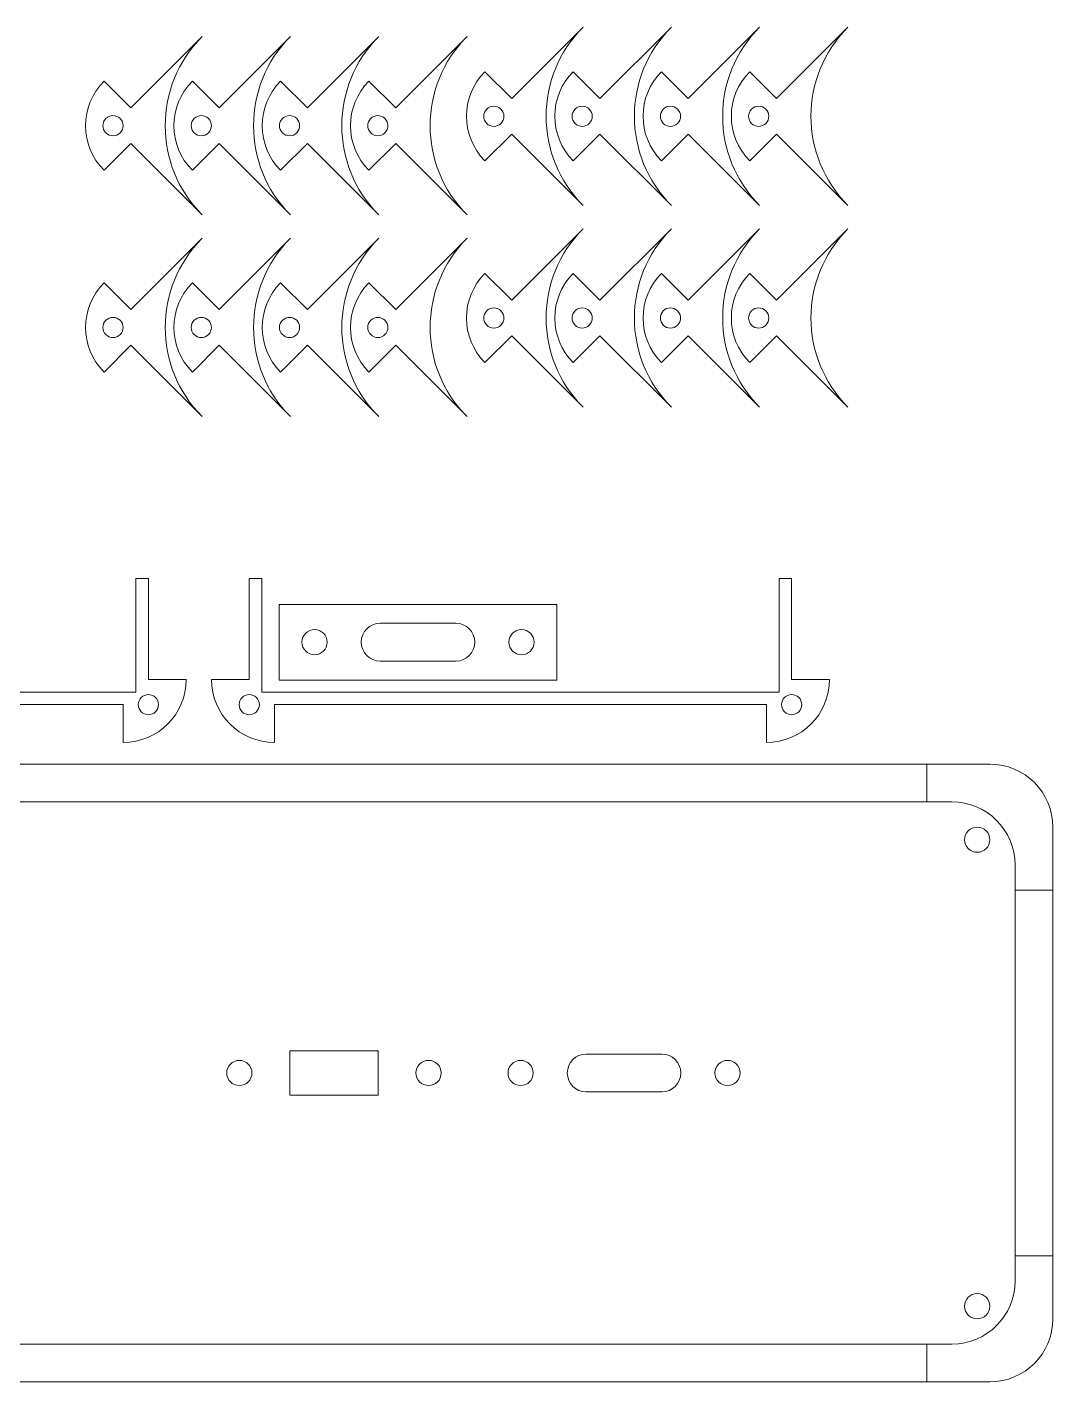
# Model space of a CAD drawing. Header units: millimetres. Extents: x -288 to -52, y -435 to 65.
# Drawn here: x -133.4 to -52, y -55 to 52.4 of the extents above; entities that cross this region are included whole.
import ezdxf

# ---------------------------------------------------------------- set-up
doc = ezdxf.new("R2010")
doc.units = ezdxf.units.MM
doc.header["$MEASUREMENT"] = 0
doc.layers.add('layer 1', color=7, linetype='Continuous')

msp = doc.modelspace()

# ---------------------------------------------------------------- linework, layer by layer
at = {"layer": 'layer 1', "color": 250, "lineweight": 20}
for points in [[(-113.3773, 0.6525), (-91.3773, 0.6525), (-91.3773, 6.6525), (-113.3773, 6.6525), (-113.3773, 0.6525)], [(-112.5443, -32.2631), (-105.5443, -32.2631), (-105.5443, -28.7631), (-112.5443, -28.7631), (-112.5443, -32.2631)]]:
    msp.add_lwpolyline(points, close=True, dxfattribs=at)
for centre in [(-110.5773, 3.6525), (-94.1773, 3.6525), (-116.5443, -30.5131), (-101.5443, -30.5131), (-94.2443, -30.5131), (-77.8443, -30.5131)]:
    msp.add_ellipse(centre, major_axis=(0, 1), ratio=1, dxfattribs=at)
for points in [[(-125.1481, 46.0267), (-125.1481, 46.0267), (-119.4913, 51.6836), (-119.4913, 51.6836)], [(-119.4913, 37.5414), (-123.3966, 41.4467), (-123.3966, 47.7783), (-119.4913, 51.6836)], [(-118.1481, 46.0267), (-118.1481, 46.0267), (-112.4913, 51.6836), (-112.4913, 51.6836)], [(-112.4913, 37.5414), (-116.3966, 41.4467), (-116.3966, 47.7783), (-112.4913, 51.6836)], [(-111.1481, 46.0267), (-111.1481, 46.0267), (-105.4913, 51.6836), (-105.4913, 51.6836)], [(-105.4913, 37.5414), (-109.3966, 41.4467), (-109.3966, 47.7783), (-105.4913, 51.6836)], [(-104.1481, 46.0267), (-104.1481, 46.0267), (-98.4913, 51.6836), (-98.4913, 51.6836)], [(-98.4913, 37.5414), (-102.3966, 41.4467), (-102.3966, 47.7783), (-98.4913, 51.6836)], [(-94.9516, 46.7755), (-94.9516, 46.7755), (-89.2948, 52.4324), (-89.2948, 52.4324)], [(-89.2948, 38.2902), (-93.2001, 42.1955), (-93.2001, 48.5271), (-89.2948, 52.4324)], [(-87.9516, 46.7755), (-87.9516, 46.7755), (-82.2948, 52.4324), (-82.2948, 52.4324)], [(-82.2948, 38.2902), (-86.2001, 42.1955), (-86.2001, 48.5271), (-82.2948, 52.4324)], [(-80.9516, 46.7755), (-80.9516, 46.7755), (-75.2948, 52.4324), (-75.2948, 52.4324)], [(-75.2948, 38.2902), (-79.2001, 42.1955), (-79.2001, 48.5271), (-75.2948, 52.4324)], [(-73.9516, 46.7755), (-73.9516, 46.7755), (-68.2948, 52.4324), (-68.2948, 52.4324)], [(-68.2948, 38.2902), (-72.2001, 42.1955), (-72.2001, 48.5271), (-68.2948, 52.4324)], [(-97.073, 41.8258), (-99.0256, 43.7784), (-99.0256, 46.9442), (-97.073, 48.8968)], [(-97.073, 48.8968), (-97.073, 48.8968), (-94.9516, 46.7755), (-94.9516, 46.7755)], [(-90.073, 41.8258), (-92.0256, 43.7784), (-92.0256, 46.9442), (-90.073, 48.8968)], [(-90.073, 48.8968), (-90.073, 48.8968), (-87.9516, 46.7755), (-87.9516, 46.7755)], [(-83.073, 41.8258), (-85.0256, 43.7784), (-85.0256, 46.9442), (-83.073, 48.8968)], [(-83.073, 48.8968), (-83.073, 48.8968), (-80.9516, 46.7755), (-80.9516, 46.7755)], [(-76.073, 41.8258), (-78.0256, 43.7784), (-78.0256, 46.9442), (-76.073, 48.8968)], [(-76.073, 48.8968), (-76.073, 48.8968), (-73.9516, 46.7755), (-73.9516, 46.7755)], [(-127.2695, 41.077), (-129.2221, 43.0296), (-129.2221, 46.1954), (-127.2695, 48.148)], [(-127.2695, 48.148), (-127.2695, 48.148), (-125.1481, 46.0267), (-125.1481, 46.0267)], [(-120.2695, 41.077), (-122.2221, 43.0296), (-122.2221, 46.1954), (-120.2695, 48.148)], [(-120.2695, 48.148), (-120.2695, 48.148), (-118.1481, 46.0267), (-118.1481, 46.0267)], [(-113.2695, 41.077), (-115.2221, 43.0296), (-115.2221, 46.1954), (-113.2695, 48.148)], [(-113.2695, 48.148), (-113.2695, 48.148), (-111.1481, 46.0267), (-111.1481, 46.0267)], [(-106.2695, 41.077), (-108.2221, 43.0296), (-108.2221, 46.1954), (-106.2695, 48.148)], [(-106.2695, 48.148), (-106.2695, 48.148), (-104.1481, 46.0267), (-104.1481, 46.0267)], [(-127.2695, 41.077), (-127.2695, 41.077), (-125.1481, 43.1983), (-125.1481, 43.1983)], [(-119.4913, 37.5414), (-119.4913, 37.5414), (-125.1481, 43.1983), (-125.1481, 43.1983)], [(-120.2695, 41.077), (-120.2695, 41.077), (-118.1481, 43.1983), (-118.1481, 43.1983)], [(-112.4913, 37.5414), (-112.4913, 37.5414), (-118.1481, 43.1983), (-118.1481, 43.1983)], [(-113.2695, 41.077), (-113.2695, 41.077), (-111.1481, 43.1983), (-111.1481, 43.1983)], [(-105.4913, 37.5414), (-105.4913, 37.5414), (-111.1481, 43.1983), (-111.1481, 43.1983)], [(-106.2695, 41.077), (-106.2695, 41.077), (-104.1481, 43.1983), (-104.1481, 43.1983)], [(-98.4913, 37.5414), (-98.4913, 37.5414), (-104.1481, 43.1983), (-104.1481, 43.1983)], [(-97.073, 41.8258), (-97.073, 41.8258), (-94.9516, 43.9471), (-94.9516, 43.9471)], [(-89.2948, 38.2902), (-89.2948, 38.2902), (-94.9516, 43.9471), (-94.9516, 43.9471)], [(-90.073, 41.8258), (-90.073, 41.8258), (-87.9516, 43.9471), (-87.9516, 43.9471)], [(-82.2948, 38.2902), (-82.2948, 38.2902), (-87.9516, 43.9471), (-87.9516, 43.9471)], [(-83.073, 41.8258), (-83.073, 41.8258), (-80.9516, 43.9471), (-80.9516, 43.9471)], [(-75.2948, 38.2902), (-75.2948, 38.2902), (-80.9516, 43.9471), (-80.9516, 43.9471)], [(-76.073, 41.8258), (-76.073, 41.8258), (-73.9516, 43.9471), (-73.9516, 43.9471)], [(-68.2948, 38.2902), (-68.2948, 38.2902), (-73.9516, 43.9471), (-73.9516, 43.9471)], [(-125.1481, 30.0262), (-125.1481, 30.0262), (-119.4913, 35.6831), (-119.4913, 35.6831)], [(-119.4913, 21.5409), (-123.3966, 25.4462), (-123.3966, 31.7778), (-119.4913, 35.6831)], [(-118.1481, 30.0262), (-118.1481, 30.0262), (-112.4913, 35.6831), (-112.4913, 35.6831)], [(-112.4913, 21.5409), (-116.3966, 25.4462), (-116.3966, 31.7778), (-112.4913, 35.6831)], [(-111.1481, 30.0262), (-111.1481, 30.0262), (-105.4913, 35.6831), (-105.4913, 35.6831)], [(-105.4913, 21.5409), (-109.3966, 25.4462), (-109.3966, 31.7778), (-105.4913, 35.6831)], [(-104.1481, 30.0262), (-104.1481, 30.0262), (-98.4913, 35.6831), (-98.4913, 35.6831)], [(-98.4913, 21.5409), (-102.3966, 25.4462), (-102.3966, 31.7778), (-98.4913, 35.6831)], [(-94.9516, 30.775), (-94.9516, 30.775), (-89.2948, 36.4319), (-89.2948, 36.4319)], [(-89.2948, 22.2897), (-93.2001, 26.195), (-93.2001, 32.5266), (-89.2948, 36.4319)], [(-87.9516, 30.775), (-87.9516, 30.775), (-82.2948, 36.4319), (-82.2948, 36.4319)], [(-82.2948, 22.2897), (-86.2001, 26.195), (-86.2001, 32.5266), (-82.2948, 36.4319)], [(-80.9516, 30.775), (-80.9516, 30.775), (-75.2948, 36.4319), (-75.2948, 36.4319)], [(-75.2948, 22.2897), (-79.2001, 26.195), (-79.2001, 32.5266), (-75.2948, 36.4319)], [(-73.9516, 30.775), (-73.9516, 30.775), (-68.2948, 36.4319), (-68.2948, 36.4319)], [(-68.2948, 22.2897), (-72.2001, 26.195), (-72.2001, 32.5266), (-68.2948, 36.4319)], [(-97.073, 25.8253), (-99.0256, 27.7779), (-99.0256, 30.9437), (-97.073, 32.8963)], [(-97.073, 32.8963), (-97.073, 32.8963), (-94.9516, 30.775), (-94.9516, 30.775)], [(-90.073, 25.8253), (-92.0256, 27.7779), (-92.0256, 30.9437), (-90.073, 32.8963)], [(-90.073, 32.8963), (-90.073, 32.8963), (-87.9516, 30.775), (-87.9516, 30.775)], [(-83.073, 25.8253), (-85.0256, 27.7779), (-85.0256, 30.9437), (-83.073, 32.8963)], [(-83.073, 32.8963), (-83.073, 32.8963), (-80.9516, 30.775), (-80.9516, 30.775)], [(-76.073, 25.8253), (-78.0256, 27.7779), (-78.0256, 30.9437), (-76.073, 32.8963)], [(-76.073, 32.8963), (-76.073, 32.8963), (-73.9516, 30.775), (-73.9516, 30.775)], [(-127.2695, 25.0765), (-129.2221, 27.0291), (-129.2221, 30.1949), (-127.2695, 32.1475)], [(-127.2695, 32.1475), (-127.2695, 32.1475), (-125.1481, 30.0262), (-125.1481, 30.0262)], [(-120.2695, 25.0765), (-122.2221, 27.0291), (-122.2221, 30.1949), (-120.2695, 32.1475)], [(-120.2695, 32.1475), (-120.2695, 32.1475), (-118.1481, 30.0262), (-118.1481, 30.0262)], [(-113.2695, 25.0765), (-115.2221, 27.0291), (-115.2221, 30.1949), (-113.2695, 32.1475)], [(-113.2695, 32.1475), (-113.2695, 32.1475), (-111.1481, 30.0262), (-111.1481, 30.0262)], [(-106.2695, 25.0765), (-108.2221, 27.0291), (-108.2221, 30.1949), (-106.2695, 32.1475)], [(-106.2695, 32.1475), (-106.2695, 32.1475), (-104.1481, 30.0262), (-104.1481, 30.0262)], [(-97.073, 25.8253), (-97.073, 25.8253), (-94.9516, 27.9466), (-94.9516, 27.9466)], [(-89.2948, 22.2897), (-89.2948, 22.2897), (-94.9516, 27.9466), (-94.9516, 27.9466)], [(-90.073, 25.8253), (-90.073, 25.8253), (-87.9516, 27.9466), (-87.9516, 27.9466)], [(-82.2948, 22.2897), (-82.2948, 22.2897), (-87.9516, 27.9466), (-87.9516, 27.9466)], [(-83.073, 25.8253), (-83.073, 25.8253), (-80.9516, 27.9466), (-80.9516, 27.9466)], [(-75.2948, 22.2897), (-75.2948, 22.2897), (-80.9516, 27.9466), (-80.9516, 27.9466)], [(-76.073, 25.8253), (-76.073, 25.8253), (-73.9516, 27.9466), (-73.9516, 27.9466)], [(-68.2948, 22.2897), (-68.2948, 22.2897), (-73.9516, 27.9466), (-73.9516, 27.9466)], [(-127.2695, 25.0765), (-127.2695, 25.0765), (-125.1481, 27.1978), (-125.1481, 27.1978)], [(-119.4913, 21.5409), (-119.4913, 21.5409), (-125.1481, 27.1978), (-125.1481, 27.1978)], [(-120.2695, 25.0765), (-120.2695, 25.0765), (-118.1481, 27.1978), (-118.1481, 27.1978)], [(-112.4913, 21.5409), (-112.4913, 21.5409), (-118.1481, 27.1978), (-118.1481, 27.1978)], [(-113.2695, 25.0765), (-113.2695, 25.0765), (-111.1481, 27.1978), (-111.1481, 27.1978)], [(-105.4913, 21.5409), (-105.4913, 21.5409), (-111.1481, 27.1978), (-111.1481, 27.1978)], [(-106.2695, 25.0765), (-106.2695, 25.0765), (-104.1481, 27.1978), (-104.1481, 27.1978)], [(-98.4913, 21.5409), (-98.4913, 21.5409), (-104.1481, 27.1978), (-104.1481, 27.1978)], [(-123.7563, 8.6987), (-123.7563, 8.6987), (-124.7563, 8.6987), (-124.7563, 8.6987)], [(-124.7563, -0.3013), (-124.7563, -0.3013), (-124.7563, 8.6987), (-124.7563, 8.6987)], [(-123.7563, 0.6987), (-123.7563, 0.6987), (-123.7563, 8.6987), (-123.7563, 8.6987)], [(-115.7563, 8.6987), (-115.7563, 8.6987), (-114.7563, 8.6987), (-114.7563, 8.6987)], [(-115.7563, 0.6987), (-115.7563, 0.6987), (-115.7563, 8.6987), (-115.7563, 8.6987)], [(-114.7563, -0.3013), (-114.7563, -0.3013), (-114.7563, 8.6987), (-114.7563, 8.6987)], [(-72.7563, 8.6987), (-72.7563, 8.6987), (-73.7563, 8.6987), (-73.7563, 8.6987)], [(-73.7563, -0.3013), (-73.7563, -0.3013), (-73.7563, 8.6987), (-73.7563, 8.6987)], [(-72.7563, 0.6987), (-72.7563, 0.6987), (-72.7563, 8.6987), (-72.7563, 8.6987)], [(-105.3773, 5.1525), (-105.3773, 5.1525), (-99.3773, 5.1525), (-99.3773, 5.1525)], [(-105.3773, 2.1525), (-105.3773, 2.1525), (-99.3773, 2.1525), (-99.3773, 2.1525)], [(-120.7563, 0.6987), (-120.7563, -2.0628), (-122.9948, -4.3013), (-125.7563, -4.3013)], [(-123.7563, 0.6987), (-123.7563, 0.6987), (-120.7563, 0.6987), (-120.7563, 0.6987)], [(-118.7563, 0.6987), (-118.7563, 0.6987), (-115.7563, 0.6987), (-115.7563, 0.6987)], [(-113.7563, -4.3013), (-116.5178, -4.3013), (-118.7563, -2.0628), (-118.7563, 0.6987)], [(-69.7563, 0.6987), (-69.7563, -2.0628), (-71.9948, -4.3013), (-74.7563, -4.3013)], [(-72.7563, 0.6987), (-72.7563, 0.6987), (-69.7563, 0.6987), (-69.7563, 0.6987)], [(-165.7563, -0.3013), (-165.7563, -0.3013), (-124.7563, -0.3013), (-124.7563, -0.3013)], [(-114.7563, -0.3013), (-114.7563, -0.3013), (-73.7563, -0.3013), (-73.7563, -0.3013)], [(-125.7563, -1.3013), (-125.7563, -1.3013), (-164.7563, -1.3013), (-164.7563, -1.3013)], [(-125.7563, -4.3013), (-125.7563, -4.3013), (-125.7563, -1.3013), (-125.7563, -1.3013)], [(-113.7563, -4.3013), (-113.7563, -4.3013), (-113.7563, -1.3013), (-113.7563, -1.3013)], [(-74.7563, -1.3013), (-74.7563, -1.3013), (-113.7563, -1.3013), (-113.7563, -1.3013)], [(-74.7563, -4.3013), (-74.7563, -4.3013), (-74.7563, -1.3013), (-74.7563, -1.3013)], [(-62.0443, -6.0132), (-62.0443, -6.0132), (-62.0443, -9.0132), (-62.0443, -9.0132)], [(-65.0443, -9.0132), (-65.0443, -9.0132), (-213.0443, -9.0132), (-213.0443, -9.0132)], [(-65.0443, -9.0132), (-65.0443, -9.0132), (-60.0443, -9.0132), (-60.0443, -9.0132)], [(-60.0443, -9.0132), (-57.2828, -9.0132), (-55.0443, -11.2517), (-55.0443, -14.0132)], [(-55.0443, -19.0132), (-55.0443, -19.0132), (-55.0443, -14.0132), (-55.0443, -14.0132)], [(-55.0443, -16.0131), (-55.0443, -16.0131), (-52.0443, -16.0131), (-52.0443, -16.0131)], [(-55.0443, -42.0132), (-55.0443, -42.0132), (-55.0443, -19.0132), (-55.0443, -19.0132)], [(-89.0443, -29.0131), (-89.0443, -29.0131), (-83.0443, -29.0131), (-83.0443, -29.0131)], [(-89.0443, -32.0131), (-89.0443, -32.0131), (-83.0443, -32.0131), (-83.0443, -32.0131)], [(-55.0443, -47.0132), (-55.0443, -47.0132), (-55.0443, -42.0132), (-55.0443, -42.0132)], [(-55.0443, -45.0131), (-55.0443, -45.0131), (-52.0443, -45.0131), (-52.0443, -45.0131)], [(-55.0443, -47.0132), (-55.0443, -49.7747), (-57.2828, -52.0132), (-60.0443, -52.0132)], [(-213.0443, -52.0132), (-213.0443, -52.0132), (-65.0443, -52.0132), (-65.0443, -52.0132)], [(-65.0443, -52.0132), (-65.0443, -52.0132), (-60.0443, -52.0132), (-60.0443, -52.0132)], [(-62.0443, -52.0132), (-62.0443, -52.0132), (-62.0443, -55.0132), (-62.0443, -55.0132)]]:
    msp.add_open_spline(points, degree=3, dxfattribs=at)
for points, knots in [([(-96.9315, 45.927), (-96.6191, 46.2394), (-96.1126, 46.2394), (-95.8002, 45.927), (-95.8002, 45.927), (-95.4877, 45.6146), (-95.4878, 45.108), (-95.8002, 44.7956), (-95.8002, 44.7956), (-96.1125, 44.4832), (-96.6191, 44.4832), (-96.9315, 44.7956), (-96.9315, 44.7956), (-97.2439, 45.108), (-97.2439, 45.6146), (-96.9315, 45.927)], [0, 0, 0, 0, 0.2, 0.2, 0.2, 0.2, 0.4, 0.4, 0.4, 0.4, 0.6, 0.6, 0.6, 0.6, 1, 1, 1, 1]), ([(-89.9315, 45.927), (-89.6191, 46.2394), (-89.1126, 46.2394), (-88.8002, 45.927), (-88.8002, 45.927), (-88.4877, 45.6146), (-88.4878, 45.108), (-88.8002, 44.7956), (-88.8002, 44.7956), (-89.1125, 44.4832), (-89.6191, 44.4832), (-89.9315, 44.7956), (-89.9315, 44.7956), (-90.2439, 45.108), (-90.2439, 45.6146), (-89.9315, 45.927)], [0, 0, 0, 0, 0.2, 0.2, 0.2, 0.2, 0.4, 0.4, 0.4, 0.4, 0.6, 0.6, 0.6, 0.6, 1, 1, 1, 1]), ([(-82.9315, 45.927), (-82.6191, 46.2394), (-82.1126, 46.2394), (-81.8002, 45.927), (-81.8002, 45.927), (-81.4877, 45.6146), (-81.4878, 45.108), (-81.8002, 44.7956), (-81.8002, 44.7956), (-82.1125, 44.4832), (-82.6191, 44.4832), (-82.9315, 44.7956), (-82.9315, 44.7956), (-83.2439, 45.108), (-83.2439, 45.6146), (-82.9315, 45.927)], [0, 0, 0, 0, 0.2, 0.2, 0.2, 0.2, 0.4, 0.4, 0.4, 0.4, 0.6, 0.6, 0.6, 0.6, 1, 1, 1, 1]), ([(-75.9315, 45.927), (-75.6191, 46.2394), (-75.1126, 46.2394), (-74.8002, 45.927), (-74.8002, 45.927), (-74.4877, 45.6146), (-74.4878, 45.108), (-74.8002, 44.7956), (-74.8002, 44.7956), (-75.1125, 44.4832), (-75.6191, 44.4832), (-75.9315, 44.7956), (-75.9315, 44.7956), (-76.2439, 45.108), (-76.2439, 45.6146), (-75.9315, 45.927)], [0, 0, 0, 0, 0.2, 0.2, 0.2, 0.2, 0.4, 0.4, 0.4, 0.4, 0.6, 0.6, 0.6, 0.6, 1, 1, 1, 1]), ([(-127.128, 45.1782), (-126.8156, 45.4906), (-126.3091, 45.4906), (-125.9967, 45.1782), (-125.9967, 45.1782), (-125.6842, 44.8658), (-125.6843, 44.3592), (-125.9967, 44.0468), (-125.9967, 44.0468), (-126.309, 43.7344), (-126.8156, 43.7344), (-127.128, 44.0468), (-127.128, 44.0468), (-127.4404, 44.3592), (-127.4404, 44.8658), (-127.128, 45.1782)], [0, 0, 0, 0, 0.2, 0.2, 0.2, 0.2, 0.4, 0.4, 0.4, 0.4, 0.6, 0.6, 0.6, 0.6, 1, 1, 1, 1]), ([(-120.128, 45.1782), (-119.8156, 45.4906), (-119.3091, 45.4906), (-118.9967, 45.1782), (-118.9967, 45.1782), (-118.6842, 44.8658), (-118.6843, 44.3592), (-118.9967, 44.0468), (-118.9967, 44.0468), (-119.309, 43.7344), (-119.8156, 43.7344), (-120.128, 44.0468), (-120.128, 44.0468), (-120.4404, 44.3592), (-120.4404, 44.8658), (-120.128, 45.1782)], [0, 0, 0, 0, 0.2, 0.2, 0.2, 0.2, 0.4, 0.4, 0.4, 0.4, 0.6, 0.6, 0.6, 0.6, 1, 1, 1, 1]), ([(-113.128, 45.1782), (-112.8156, 45.4906), (-112.3091, 45.4906), (-111.9967, 45.1782), (-111.9967, 45.1782), (-111.6842, 44.8658), (-111.6843, 44.3592), (-111.9967, 44.0468), (-111.9967, 44.0468), (-112.309, 43.7344), (-112.8156, 43.7344), (-113.128, 44.0468), (-113.128, 44.0468), (-113.4404, 44.3592), (-113.4404, 44.8658), (-113.128, 45.1782)], [0, 0, 0, 0, 0.2, 0.2, 0.2, 0.2, 0.4, 0.4, 0.4, 0.4, 0.6, 0.6, 0.6, 0.6, 1, 1, 1, 1]), ([(-106.128, 45.1782), (-105.8156, 45.4906), (-105.3091, 45.4906), (-104.9967, 45.1782), (-104.9967, 45.1782), (-104.6842, 44.8658), (-104.6843, 44.3592), (-104.9967, 44.0468), (-104.9967, 44.0468), (-105.309, 43.7344), (-105.8156, 43.7344), (-106.128, 44.0468), (-106.128, 44.0468), (-106.4404, 44.3592), (-106.4404, 44.8658), (-106.128, 45.1782)], [0, 0, 0, 0, 0.2, 0.2, 0.2, 0.2, 0.4, 0.4, 0.4, 0.4, 0.6, 0.6, 0.6, 0.6, 1, 1, 1, 1]), ([(-96.9315, 29.9265), (-96.6191, 30.2389), (-96.1126, 30.2389), (-95.8002, 29.9265), (-95.8002, 29.9265), (-95.4877, 29.6141), (-95.4878, 29.1075), (-95.8002, 28.7951), (-95.8002, 28.7951), (-96.1125, 28.4827), (-96.6191, 28.4827), (-96.9315, 28.7951), (-96.9315, 28.7951), (-97.2439, 29.1075), (-97.2439, 29.6141), (-96.9315, 29.9265)], [0, 0, 0, 0, 0.2, 0.2, 0.2, 0.2, 0.4, 0.4, 0.4, 0.4, 0.6, 0.6, 0.6, 0.6, 1, 1, 1, 1]), ([(-89.9315, 29.9265), (-89.6191, 30.2389), (-89.1126, 30.2389), (-88.8002, 29.9265), (-88.8002, 29.9265), (-88.4877, 29.6141), (-88.4878, 29.1075), (-88.8002, 28.7951), (-88.8002, 28.7951), (-89.1125, 28.4827), (-89.6191, 28.4827), (-89.9315, 28.7951), (-89.9315, 28.7951), (-90.2439, 29.1075), (-90.2439, 29.6141), (-89.9315, 29.9265)], [0, 0, 0, 0, 0.2, 0.2, 0.2, 0.2, 0.4, 0.4, 0.4, 0.4, 0.6, 0.6, 0.6, 0.6, 1, 1, 1, 1]), ([(-82.9315, 29.9265), (-82.6191, 30.2389), (-82.1126, 30.2389), (-81.8002, 29.9265), (-81.8002, 29.9265), (-81.4877, 29.6141), (-81.4878, 29.1075), (-81.8002, 28.7951), (-81.8002, 28.7951), (-82.1125, 28.4827), (-82.6191, 28.4827), (-82.9315, 28.7951), (-82.9315, 28.7951), (-83.2439, 29.1075), (-83.2439, 29.6141), (-82.9315, 29.9265)], [0, 0, 0, 0, 0.2, 0.2, 0.2, 0.2, 0.4, 0.4, 0.4, 0.4, 0.6, 0.6, 0.6, 0.6, 1, 1, 1, 1]), ([(-75.9315, 29.9265), (-75.6191, 30.2389), (-75.1126, 30.2389), (-74.8002, 29.9265), (-74.8002, 29.9265), (-74.4877, 29.6141), (-74.4878, 29.1075), (-74.8002, 28.7951), (-74.8002, 28.7951), (-75.1125, 28.4827), (-75.6191, 28.4827), (-75.9315, 28.7951), (-75.9315, 28.7951), (-76.2439, 29.1075), (-76.2439, 29.6141), (-75.9315, 29.9265)], [0, 0, 0, 0, 0.2, 0.2, 0.2, 0.2, 0.4, 0.4, 0.4, 0.4, 0.6, 0.6, 0.6, 0.6, 1, 1, 1, 1]), ([(-127.128, 29.1777), (-126.8156, 29.4901), (-126.3091, 29.4901), (-125.9967, 29.1777), (-125.9967, 29.1777), (-125.6842, 28.8653), (-125.6843, 28.3587), (-125.9967, 28.0463), (-125.9967, 28.0463), (-126.309, 27.7339), (-126.8156, 27.7339), (-127.128, 28.0463), (-127.128, 28.0463), (-127.4404, 28.3587), (-127.4404, 28.8653), (-127.128, 29.1777)], [0, 0, 0, 0, 0.2, 0.2, 0.2, 0.2, 0.4, 0.4, 0.4, 0.4, 0.6, 0.6, 0.6, 0.6, 1, 1, 1, 1]), ([(-120.128, 29.1777), (-119.8156, 29.4901), (-119.3091, 29.4901), (-118.9967, 29.1777), (-118.9967, 29.1777), (-118.6842, 28.8653), (-118.6843, 28.3587), (-118.9967, 28.0463), (-118.9967, 28.0463), (-119.309, 27.7339), (-119.8156, 27.7339), (-120.128, 28.0463), (-120.128, 28.0463), (-120.4404, 28.3587), (-120.4404, 28.8653), (-120.128, 29.1777)], [0, 0, 0, 0, 0.2, 0.2, 0.2, 0.2, 0.4, 0.4, 0.4, 0.4, 0.6, 0.6, 0.6, 0.6, 1, 1, 1, 1]), ([(-113.128, 29.1777), (-112.8156, 29.4901), (-112.3091, 29.4901), (-111.9967, 29.1777), (-111.9967, 29.1777), (-111.6842, 28.8653), (-111.6843, 28.3587), (-111.9967, 28.0463), (-111.9967, 28.0463), (-112.309, 27.7339), (-112.8156, 27.7339), (-113.128, 28.0463), (-113.128, 28.0463), (-113.4404, 28.3587), (-113.4404, 28.8653), (-113.128, 29.1777)], [0, 0, 0, 0, 0.2, 0.2, 0.2, 0.2, 0.4, 0.4, 0.4, 0.4, 0.6, 0.6, 0.6, 0.6, 1, 1, 1, 1]), ([(-106.128, 29.1777), (-105.8156, 29.4901), (-105.3091, 29.4901), (-104.9967, 29.1777), (-104.9967, 29.1777), (-104.6842, 28.8653), (-104.6843, 28.3587), (-104.9967, 28.0463), (-104.9967, 28.0463), (-105.309, 27.7339), (-105.8156, 27.7339), (-106.128, 28.0463), (-106.128, 28.0463), (-106.4404, 28.3587), (-106.4404, 28.8653), (-106.128, 29.1777)], [0, 0, 0, 0, 0.2, 0.2, 0.2, 0.2, 0.4, 0.4, 0.4, 0.4, 0.6, 0.6, 0.6, 0.6, 1, 1, 1, 1]), ([(-105.3773, 2.1525), (-106.2057, 2.1525), (-106.8773, 2.8241), (-106.8773, 3.6525), (-106.8773, 3.6525), (-106.8773, 4.4809), (-106.2057, 5.1525), (-105.3773, 5.1525)], [0, 0, 0, 0, 0.33333333, 0.33333333, 0.33333333, 0.33333333, 1, 1, 1, 1]), ([(-99.3773, 5.1525), (-98.5489, 5.1525), (-97.8773, 4.4809), (-97.8773, 3.6525), (-97.8773, 3.6525), (-97.8773, 2.8241), (-98.5489, 2.1525), (-99.3773, 2.1525)], [0, 0, 0, 0, 0.33333333, 0.33333333, 0.33333333, 0.33333333, 1, 1, 1, 1]), ([(-124.5563, -1.3013), (-124.5563, -0.8595), (-124.1981, -0.5013), (-123.7563, -0.5013), (-123.7563, -0.5013), (-123.3145, -0.5013), (-122.9563, -0.8595), (-122.9563, -1.3013), (-122.9563, -1.3013), (-122.9563, -1.7431), (-123.3145, -2.1013), (-123.7563, -2.1013), (-123.7563, -2.1013), (-124.1981, -2.1013), (-124.5563, -1.7431), (-124.5563, -1.3013)], [0, 0, 0, 0, 0.2, 0.2, 0.2, 0.2, 0.4, 0.4, 0.4, 0.4, 0.6, 0.6, 0.6, 0.6, 1, 1, 1, 1]), ([(-116.5563, -1.3013), (-116.5563, -0.8595), (-116.1981, -0.5013), (-115.7563, -0.5013), (-115.7563, -0.5013), (-115.3145, -0.5013), (-114.9563, -0.8595), (-114.9563, -1.3013), (-114.9563, -1.3013), (-114.9563, -1.7431), (-115.3145, -2.1013), (-115.7563, -2.1013), (-115.7563, -2.1013), (-116.1981, -2.1013), (-116.5563, -1.7431), (-116.5563, -1.3013)], [0, 0, 0, 0, 0.2, 0.2, 0.2, 0.2, 0.4, 0.4, 0.4, 0.4, 0.6, 0.6, 0.6, 0.6, 1, 1, 1, 1]), ([(-73.5563, -1.3013), (-73.5563, -0.8595), (-73.1981, -0.5013), (-72.7563, -0.5013), (-72.7563, -0.5013), (-72.3145, -0.5013), (-71.9563, -0.8595), (-71.9563, -1.3013), (-71.9563, -1.3013), (-71.9563, -1.7431), (-72.3145, -2.1013), (-72.7563, -2.1013), (-72.7563, -2.1013), (-73.1981, -2.1013), (-73.5563, -1.7431), (-73.5563, -1.3013)], [0, 0, 0, 0, 0.2, 0.2, 0.2, 0.2, 0.4, 0.4, 0.4, 0.4, 0.6, 0.6, 0.6, 0.6, 1, 1, 1, 1]), ([(-216.0443, -6.0132), (-216.0443, -6.0132), (-57.0443, -6.0132), (-57.0443, -6.0132), (-57.0443, -6.0132), (-54.2943, -6.0132), (-52.0443, -8.2632), (-52.0443, -11.0133), (-52.0443, -11.0133), (-52.0443, -11.0133), (-52.0443, -50.0132), (-52.0443, -50.0132), (-52.0443, -50.0132), (-52.0443, -52.7633), (-54.2943, -55.0132), (-57.0443, -55.0132), (-57.0443, -55.0132), (-57.0443, -55.0132), (-216.0443, -55.0132), (-216.0443, -55.0132), (-216.0443, -55.0132), (-218.7943, -55.0132), (-221.0443, -52.7633), (-221.0443, -50.0132), (-221.0443, -50.0132), (-221.0443, -50.0132), (-221.0443, -11.0133), (-221.0443, -11.0133), (-221.0443, -11.0133), (-221.0443, -8.2632), (-218.7943, -6.0132), (-216.0443, -6.0132)], [0, 0, 0, 0, 0.11111111, 0.11111111, 0.11111111, 0.11111111, 0.22222222, 0.22222222, 0.22222222, 0.22222222, 0.33333333, 0.33333333, 0.33333333, 0.33333333, 0.44444444, 0.44444444, 0.44444444, 0.44444444, 0.55555556, 0.55555556, 0.55555556, 0.55555556, 0.66666667, 0.66666667, 0.66666667, 0.66666667, 0.77777778, 0.77777778, 0.77777778, 0.77777778, 1, 1, 1, 1]), ([(-58.0443, -13.0132), (-58.5966, -13.0132), (-59.0443, -12.5655), (-59.0443, -12.0132), (-59.0443, -12.0132), (-59.0443, -11.4609), (-58.5966, -11.0132), (-58.0443, -11.0132), (-58.0443, -11.0132), (-57.492, -11.0132), (-57.0443, -11.4609), (-57.0443, -12.0132), (-57.0443, -12.0132), (-57.0443, -12.5655), (-57.492, -13.0132), (-58.0443, -13.0132)], [0, 0, 0, 0, 0.2, 0.2, 0.2, 0.2, 0.4, 0.4, 0.4, 0.4, 0.6, 0.6, 0.6, 0.6, 1, 1, 1, 1]), ([(-89.0443, -32.0131), (-89.8727, -32.0131), (-90.5443, -31.3415), (-90.5443, -30.5131), (-90.5443, -30.5131), (-90.5443, -29.6847), (-89.8727, -29.0131), (-89.0443, -29.0131)], [0, 0, 0, 0, 0.33333333, 0.33333333, 0.33333333, 0.33333333, 1, 1, 1, 1]), ([(-83.0443, -29.0131), (-82.2159, -29.0131), (-81.5443, -29.6847), (-81.5443, -30.5131), (-81.5443, -30.5131), (-81.5443, -31.3415), (-82.2159, -32.0131), (-83.0443, -32.0131)], [0, 0, 0, 0, 0.33333333, 0.33333333, 0.33333333, 0.33333333, 1, 1, 1, 1]), ([(-58.0443, -50.0132), (-58.5966, -50.0132), (-59.0443, -49.5655), (-59.0443, -49.0132), (-59.0443, -49.0132), (-59.0443, -48.4609), (-58.5966, -48.0132), (-58.0443, -48.0132), (-58.0443, -48.0132), (-57.492, -48.0132), (-57.0443, -48.4609), (-57.0443, -49.0132), (-57.0443, -49.0132), (-57.0443, -49.5655), (-57.492, -50.0132), (-58.0443, -50.0132)], [0, 0, 0, 0, 0.2, 0.2, 0.2, 0.2, 0.4, 0.4, 0.4, 0.4, 0.6, 0.6, 0.6, 0.6, 1, 1, 1, 1])]:
    msp.add_open_spline(points, degree=3, knots=knots, dxfattribs=at)

doc.saveas('drawing.dxf')
